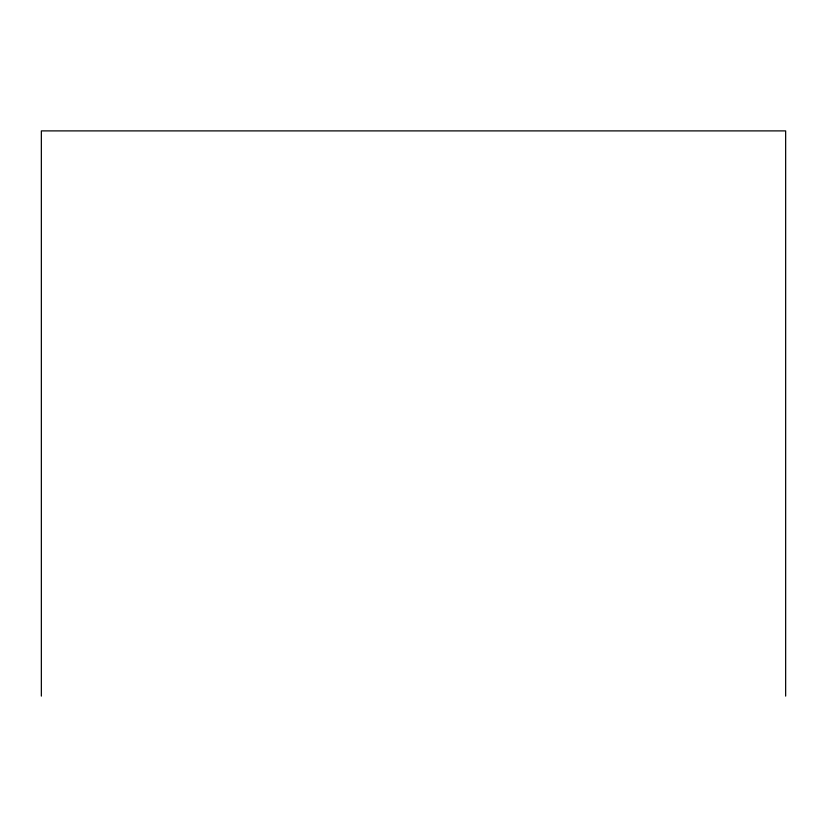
<?xml version="1.0" encoding="UTF-8"?>
<svg xmlns="http://www.w3.org/2000/svg" width="827" height="827" viewBox="0 0 827 827"><rect width="100%" height="100%" fill="white"/><g stroke="black" fill="none" stroke-linecap="round" stroke-linejoin="round"><path stroke-width="1.24" d="M785.65 696.107L785.65 130.893L41.35 130.893L41.35 696.107"/></g></svg>
